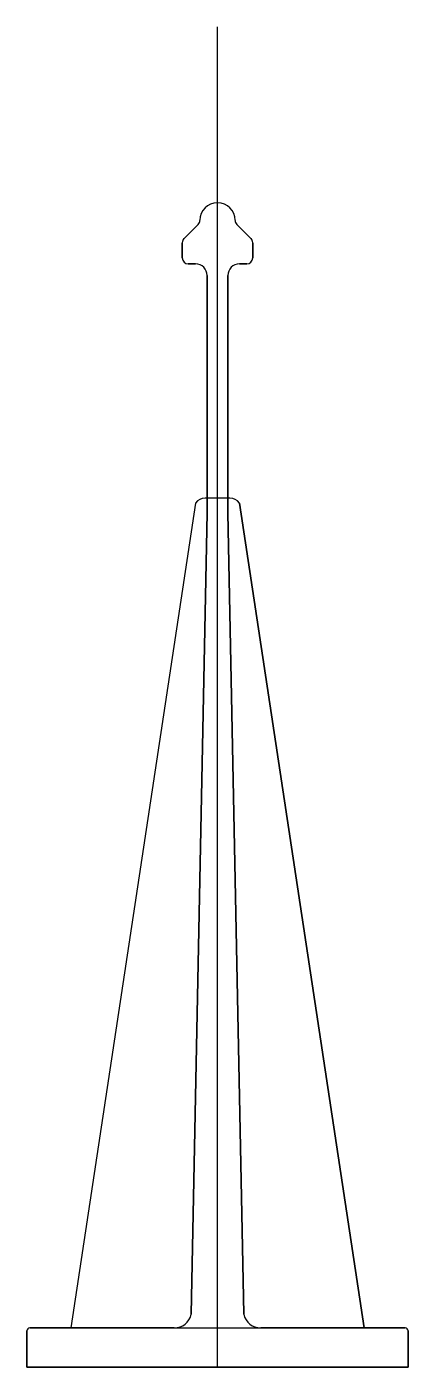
# Model space of a CAD drawing. Extents: x -32 to 32, y 0 to 229.
import ezdxf

# ---------------------------------------------------------------- set-up
doc = ezdxf.new("R2010")
doc.units = 0
doc.layers.get('0').update_dxf_attribs({"linetype": 'CONTINUOUS'})

msp = doc.modelspace()

# ---------------------------------------------------------------- linework, layer by layer
at = {"linetype": 'CONTINUOUS'}
for p, q in [((0, 0), (0, 228.57)), ((-3.29, 194.86), (-5.71, 192.44)), ((-5.71, 192.44), (-3.29, 194.86)), ((5.71, 192.44), (3.29, 194.86)), ((3.29, 194.86), (5.71, 192.44)), ((-6, 191.74), (-6, 189.15)), ((-6, 189.15), (-6, 191.74)), ((6, 189.15), (6, 191.74)), ((6, 191.74), (6, 189.15)), ((-5, 188.15), (-3.75, 188.15)), ((-3.75, 188.15), (-5, 188.15)), ((3.75, 188.15), (5, 188.15)), ((5, 188.15), (3.75, 188.15)), ((-1.75, 186.15), (-1.75, 145.69)), ((-1.75, 145.69), (-1.75, 186.15)), ((1.75, 145.69), (1.75, 186.15)), ((1.75, 186.15), (1.75, 145.69)), ((-3.75, 147.35), (-25, 6.7)), ((-3.75, 147.35), (-25, 6.7)), ((2.11, 148.2), (-2.11, 148.2)), ((25, 6.7), (3.75, 147.35)), ((3.75, 147.35), (25, 6.7)), ((-1.75, 145.69), (-4.47, 9.02)), ((-4.47, 9.02), (-1.75, 145.69)), ((4.47, 9.02), (1.75, 145.69)), ((1.75, 145.69), (4.47, 9.02)), ((-32.5, 6.2), (-32.5, 0)), ((-32.5, 0), (-32.5, 6.2)), ((-7.39, 6.7), (-32, 6.7)), ((-32, 6.7), (-7.39, 6.7)), ((-25, 6.7), (25, 6.7)), ((32, 6.7), (7.39, 6.7)), ((7.39, 6.7), (32, 6.7)), ((32.5, 0), (32.5, 6.2)), ((32.5, 6.2), (32.5, 0)), ((-32.5, 0), (32.5, 0)), ((-32.5, 0), (0, 0)), ((0, 0), (-32.5, 0)), ((0, 0), (32.5, 0)), ((32.5, 0), (0, 0))]:
    msp.add_line(p, q, dxfattribs=at)
for centre, radius, start, end in [((0, 195.57), 3, 0, 180), ((0, 195.57), 3, 0, 180), ((-4, 195.56), 1, 315.2336, 0.3313), ((-4, 195.56), 1, 315.2336, 0.3313), ((4, 195.56), 1, 179.6687, 224.7664), ((4, 195.56), 1, 179.6687, 224.7664), ((-5, 191.74), 1, 135.2342, 179.7587), ((-5, 191.74), 1, 135.2342, 179.7587), ((5, 191.74), 1, 0.2413, 44.7658), ((5, 191.74), 1, 0.2413, 44.7658), ((-5, 189.15), 1, 180, 270), ((-5, 189.15), 1, 180, 270), ((-3.75, 186.15), 2, 0, 90), ((-3.75, 186.15), 2, 0, 90), ((3.75, 186.15), 2, 90, 180), ((3.75, 186.15), 2, 90, 180), ((5, 189.15), 1, 270, 0), ((5, 189.15), 1, 270, 0), ((-2.11, 146.2), 2, 89.8943, 144.9005), ((-2.11, 146.2), 2, 89.8943, 144.9005), ((2.11, 146.2), 2, 35.0995, 90.1057), ((2.11, 146.2), 2, 35.0995, 90.1057), ((-7.39, 9.7), 3, 270.0366, 346.8991), ((-7.39, 9.7), 3, 270.0366, 346.8991), ((7.39, 9.7), 3, 193.1009, 269.9634), ((7.39, 9.7), 3, 193.1009, 269.9634), ((-32, 6.2), 0.5, 90, 180), ((-32, 6.2), 0.5, 90, 180), ((32, 6.2), 0.5, 0, 90), ((32, 6.2), 0.5, 0, 90)]:
    msp.add_arc(centre, radius, start, end, dxfattribs=at)

doc.saveas('drawing.dxf')
